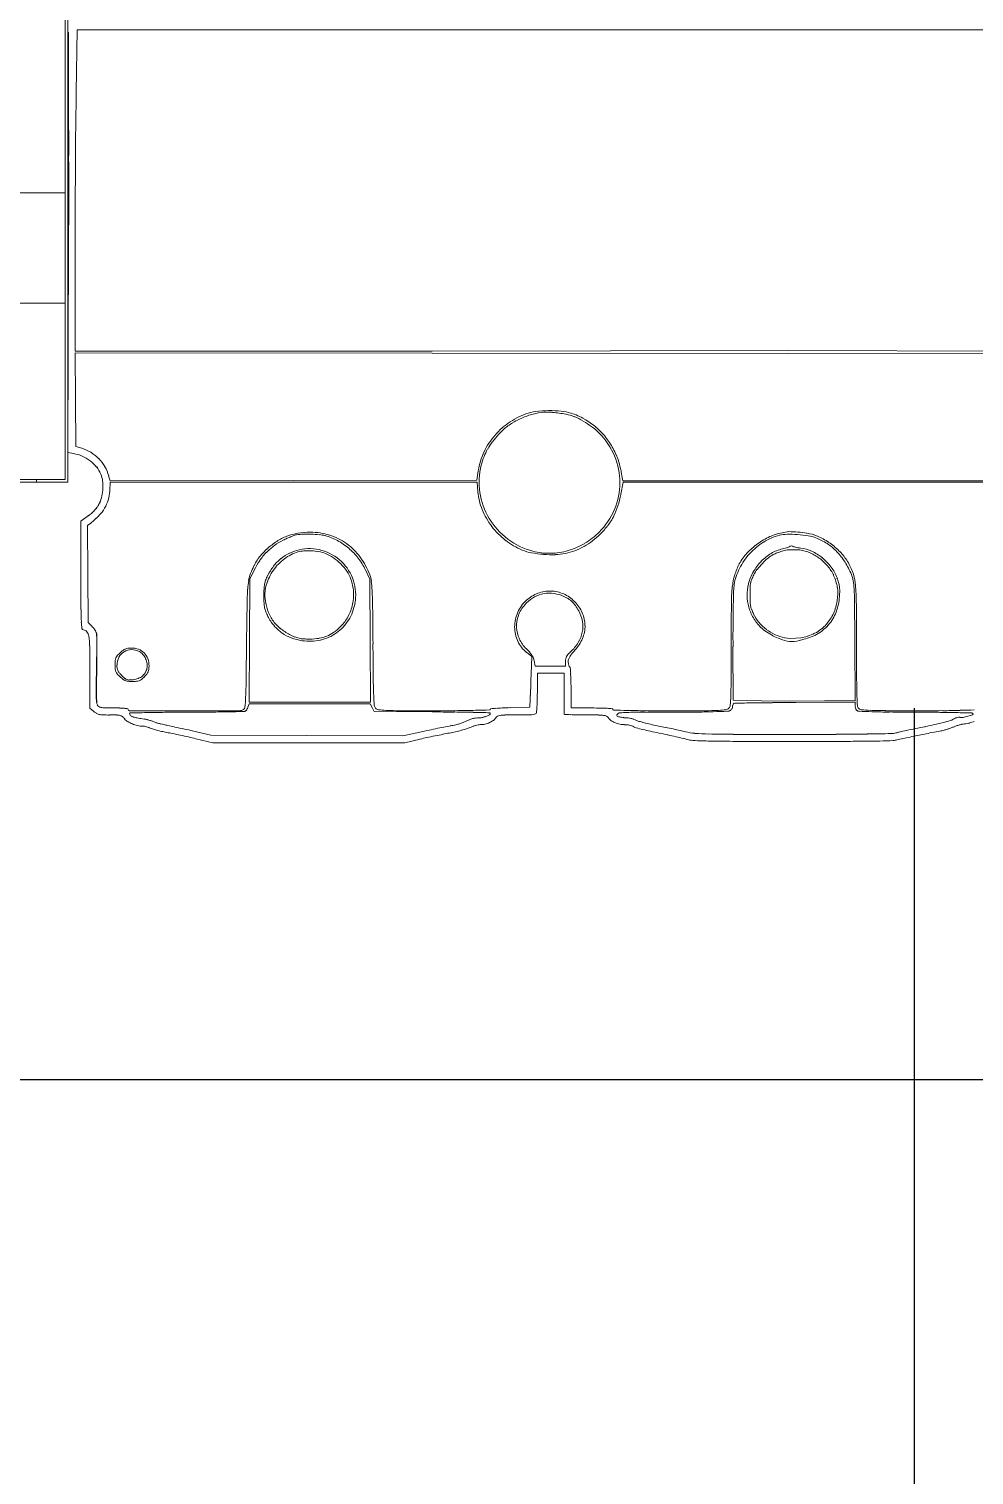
# Model space of a CAD drawing. Header units: millimetres. Extents: x 0 to 69574, y -5 to 41746.
# Drawn here: x 32677.7 to 32746.2, y 12490.7 to 12595.6 of the extents above; entities that cross this region are included whole.
import ezdxf

# ---------------------------------------------------------------- set-up
doc = ezdxf.new("R2010")
doc.units = ezdxf.units.MM
doc.set_wipeout_variables(frame=1)
doc.layers.add('! NO PLOT !', color=7, linetype='Continuous', true_color=0xff75dd, plot=False)
doc.layers.add('000-PI-Oprema', color=30, linetype='Continuous', lineweight=5)
doc.layers.add('002-PI-Kabelska kanalica', color=150, linetype='Continuous')

# ---------------------------------------------------------------- blocks, each defined once
blk = doc.blocks.new('poveznica montaznih ploca 2100mm')
at = {"layer": '! NO PLOT !'}
blk.add_line((59472.54, 55742.17), (59472.54, 53847.74), dxfattribs=at)
blk = doc.blocks.new('*U1218')
at = {"layer": '002-PI-Kabelska kanalica'}
blk.add_line((-20, -100), (-20, 1388), dxfattribs=at)
blk = doc.blocks.new('C10F3TM')
at = {"layer": '000-PI-Oprema'}
for p, q in [((44733.7, 8686.01), (44733.77, 8690.57)), ((44733.15, 8675.13), (44733.1, 8659.89)), ((44733.63, 8667.24), (44733.63, 8674.34)), ((44733.66, 8663.74), (44733.63, 8667.14)), ((44733.68, 8660.34), (44733.66, 8663.74)), ((44734.12, 8660.21), (44733.68, 8660.34)), ((44733.1, 8659.89), (44733.53, 8659.82)), ((44734.6, 8655.32), (44734.04, 8654.91)), ((44734.04, 8654.91), (44734.05, 8650.97)), ((44734.55, 8651.08), (44734.53, 8654.6)), ((44734.57, 8647.56), (44734.55, 8651.08)), ((44743.48, 8639.4), (44742.02, 8639.73)), ((44742.39, 8639.14), (44743.62, 8638.85)), ((44750.44, 8639.37), (44743.48, 8639.4)), ((44757.4, 8639.35), (44750.44, 8639.37)), ((44758.98, 8639.69), (44757.4, 8639.35)), ((44757.55, 8638.84), (44758.65, 8639.11)), ((44743.62, 8638.85), (44750.58, 8638.85)), ((44750.58, 8638.85), (44757.55, 8638.84)), ((44782, 8638.95), (44785.46, 8638.95)), ((44785.46, 8638.95), (44789.33, 8638.95))]:
    blk.add_line(p, q, dxfattribs=at)
for centre, radius, start, end in [((4788027.2, 9720), 4743294.28, 180.01197791, 180.01243627), ((44733.11, 8690.45), 0.0746, 180.0125, 270), ((44733.11, 8690.34), 0.0347, 0.1456, 89.9999), ((7713.03, 8596.25), 37020.23, 0.138744, 0.14562), ((43312.92, 8682.46), 1420.24, 359.94019, 0.13866), ((45085.49, 8680.85), 351.82, 179.159, 179.5243), ((45931.74, 8673.82), 1198.11, 179.52439, 179.67106), ((41918.08, 8683.92), 2815.09, 359.82115, 359.9401), ((46036.62, 8673.22), 1302.99, 179.67106, 179.81636), ((45687.11, 8674.34), 953.48, 179.81637, 179.99995), ((44733.13, 8657.35), 2.5, 66.1591, 80.915), ((45482.69, 8652.34), 748.65, 180.1051, 180.2928), ((44755.37, 8648.62), 21.31, 180.2928, 182.7418), ((44739.39, 8647.86), 5.32, 182.7418, 187.9143), ((44734.23, 8647.14), 0.112, 187.9142, 270), ((44734.23, 8646.71), 0.317, 37.4547, 90), ((44733.92, 8646.47), 0.711, 8.6804, 37.4546), ((44736.78, 8640.41), 0.428, 51.2588, 75.456), ((44736.3, 8639.8), 1.21, 40.0787, 51.2588), ((44737.98, 8641.22), 0.999, 220.0787, 237.8339), ((44738.55, 8642.13), 2.06, 237.8338, 248.1532), ((44738.62, 8642.31), 2.26, 248.1531, 258.0889), ((44738.31, 8641.87), 1.24, 245.5089, 258.0816), ((44738.75, 8643.97), 3.38, 258.0815, 264.0314), ((44738.04, 8637.18), 3.44, 80.1578, 84.0313), ((44737.85, 8636.07), 4.57, 77.0243, 80.1577), ((44737.94, 8636.47), 4.15, 73.8397, 77.0242), ((44738.75, 8639.28), 1.23, 65.9715, 73.8397), ((44740.01, 8642.1), 1.86, 245.9716, 251.1202), ((44741.26, 8645.76), 5.73, 251.1203, 253.3476), ((44741.4, 8646.2), 6.19, 253.3476, 255.5466), ((44740.93, 8644.4), 4.32, 255.5466, 258.4245), ((44735.35, 8617.14), 23.5, 77.7317, 78.4245), ((44760.15, 8644.4), 4.39, 284.4985, 288.0462), ((44760.1, 8644.53), 4.53, 288.0462, 291.5687), ((44760.81, 8642.74), 2.6, 291.5686, 296.9012), ((44763.03, 8638.37), 2.29, 110.6072, 116.9012), ((44763.14, 8638.07), 2.62, 104.9075, 110.6072), ((44763.09, 8638.25), 2.43, 99.0245, 104.9075), ((44762.94, 8639.19), 1.47, 90.4582, 99.0245), ((44763.02, 8639.33), 0.833, 90.0001, 100.7148), ((44762.92, 8642.35), 1.69, 270.4582, 280.4678), ((44763.02, 8641.64), 1.48, 270, 283.092), ((44762.99, 8641.99), 1.31, 280.4678, 292.5486), ((44762.92, 8642.06), 1.91, 283.0919, 293.8719), ((44763.02, 8641.83), 1.66, 293.8718, 305.2119), ((44763.67, 8640.9), 0.528, 305.2119, 331.8451), ((44764.4, 8640.52), 0.29, 118.5782, 151.845), ((44764.52, 8640.29), 0.547, 97.8704, 118.5783), ((44771.89, 8640.17), 0.67, 64.3633, 82.8596), ((44772.04, 8640.49), 0.317, 31.9852, 64.3632), ((44772.84, 8640.99), 0.628, 211.9852, 235.9339), ((44773.46, 8641.9), 1.73, 235.9339, 247.1732), ((44773.56, 8642.15), 2, 247.1731, 257.7915), ((44773.34, 8641.68), 0.984, 249.1832, 256.6888), ((44773.66, 8643.04), 2.38, 256.6888, 260.5715), ((44773.49, 8641.82), 1.66, 257.7915, 270), ((44773.68, 8643.15), 2.49, 260.5715, 264.4148), ((44773.58, 8642.17), 1.51, 264.4147, 270), ((44773.49, 8638.98), 1.17, 82.1787, 90), ((44773.58, 8639.71), 0.951, 80.358, 90), ((44773.37, 8638.12), 2.05, 77.0241, 82.1787), ((44773.27, 8637.86), 2.83, 76.078, 80.358), ((44773.21, 8637.62), 3.08, 71.8772, 76.0781), ((44773.48, 8638.45), 2.2, 66.4811, 71.8771), ((44775.17, 8642.33), 2.03, 246.481, 253.8181), ((44778.3, 8653.1), 13.24, 253.8181, 255.6542), ((44778.71, 8654.73), 14.92, 255.6543, 257.5225), ((44778.73, 8654.8), 15, 257.5225, 259.3836), ((44789.69, 8667.71), 28.25, 281.4043, 282.8247), ((44791.41, 8660.17), 20.52, 282.8248, 284.6303), ((44791.22, 8660.88), 21.26, 284.6303, 286.0865), ((44796.86, 8641.33), 0.907, 286.0866, 300.4545), ((44797.96, 8639.47), 1.25, 113.6425, 120.4546), ((44797.94, 8639.5), 1.22, 106.6901, 113.6425), ((44797.88, 8639.7), 1.01, 99.3937, 106.6901), ((44797.76, 8640.48), 0.22, 76.808, 99.3937), ((44798.9, 8636.03), 4.26, 102.8554, 106.0733), ((44797.94, 8641.26), 0.584, 256.808, 279.809), ((44798.34, 8638.51), 1.72, 96.515, 102.8553), ((44797.49, 8643.85), 3.21, 279.809, 286.3165), ((44797.75, 8643.62), 3.43, 276.5149, 282.9831), ((44798.11, 8642.09), 1.85, 282.9831, 293.227), ((44738.52, 8641.83), 1.78, 258.0889, 270), ((44738.52, 8639.31), 0.748, 80.449, 90), ((44738.37, 8638.37), 1.7, 75.2717, 80.449), ((44738.35, 8638.31), 1.76, 70.1485, 75.2717), ((44738.59, 8638.97), 1.06, 62.6556, 70.1486), ((44739.52, 8640.77), 0.965, 242.6556, 253.1229), ((44741.66, 8647.83), 8.34, 253.1228, 255.264), ((44741.91, 8648.76), 9.31, 255.264, 257.5026), ((44742.13, 8649.76), 10.33, 257.5026, 259.5729), ((44736.29, 8618.04), 21.92, 78.4215, 79.5729), ((44694.36, 8428.64), 216.41, 77.5963, 77.7317), ((44727.83, 8576.73), 64.09, 77.9043, 78.4215), ((44689.77, 8407.78), 237.76, 77.4525, 77.5962), ((44726.92, 8572.49), 68.43, 77.3923, 77.9043), ((44684.24, 8382.94), 263.22, 77.3193, 77.4524), ((44731.95, 8595), 45.36, 76.6956, 77.3923), ((44765.19, 8611.98), 27.91, 102.5146, 103.5631), ((44775.91, 8562.17), 79.35, 101.8478, 102.3199), ((44770.64, 8587.43), 53.05, 101.8662, 102.5145), ((44773.47, 8573.82), 67.45, 101.3146, 101.8479), ((44770.48, 8588.2), 52.26, 101.2159, 101.8661), ((44772.57, 8578.32), 62.86, 100.8281, 101.3147), ((44764.95, 8616.07), 23.85, 100.047, 101.2158), ((44761.78, 8634.7), 5.45, 97.9094, 100.8281), ((44759.03, 8649.48), 10.08, 280.047, 282.5411), ((44760.77, 8642), 1.92, 277.9095, 284.4985), ((44758.92, 8649.99), 10.6, 282.541, 284.9428), ((44759.24, 8648.8), 9.36, 284.9428, 287.3393), ((44761.52, 8641.48), 1.7, 287.3393, 295.8312), ((44763.14, 8638.13), 2.02, 110.0208, 115.8312), ((44763.39, 8637.44), 2.75, 105.4165, 110.0208), ((44763.33, 8637.67), 2.51, 100.7148, 105.4165), ((44773.38, 8638.17), 2, 71.8331, 77.0241), ((44773.72, 8639.18), 0.932, 62.6556, 71.8332), ((44774.59, 8640.87), 0.974, 242.6556, 254.7105), ((44780.3, 8661.76), 22.63, 254.7106, 255.9399), ((44780.1, 8660.95), 21.79, 255.9399, 257.4655), ((44781.84, 8668.79), 29.82, 257.4656, 258.6715), ((44769.36, 8604.84), 35.83, 78.5666, 79.3836), ((44763.7, 8578.26), 62.51, 78.0828, 78.6715), ((44766.35, 8589.95), 51.03, 77.9398, 78.5666), ((44765.07, 8584.73), 55.89, 77.4425, 78.0828), ((44767.15, 8593.66), 47.23, 77.3061, 77.9398), ((44766.14, 8589.51), 50.99, 76.8414, 77.4425), ((44774.27, 8625.28), 14.82, 75.8033, 77.3061), ((44776.52, 8633.93), 5.38, 73.7023, 76.8414), ((44778.92, 8643.68), 4.16, 255.8033, 265.3557), ((44780.05, 8657.52), 18.05, 265.3556, 268.5706), ((44781.53, 8716.86), 77.4, 268.5706, 269.882), ((44785.57, 10678.44), 2038.99, 269.88199, 270.0046), ((44785.67, 9402.21), 762.76, 270.00452, 270.23737), ((44787.92, 8860.57), 221.11, 270.2373, 270.8227), ((44786.23, 8977.86), 338.41, 270.8227, 271.117), ((44792.8, 8640.89), 1.38, 271.1171, 285.5199), ((44794.42, 8635.06), 4.67, 102.5059, 105.5199), ((44795.03, 8632.81), 6.49, 102.0662, 106.0052), ((44813.25, 8550.18), 91.62, 102.1603, 102.5059), ((44826.11, 8487.42), 155.16, 101.6724, 102.0662), ((44812.99, 8551.35), 90.42, 101.7437, 102.1603), ((44818.79, 8523.49), 118.87, 101.4043, 101.7437), ((44818.87, 8522.47), 119.37, 101.1597, 101.6724), ((44799.61, 8620.11), 19.85, 99.2277, 101.1597), ((44796.09, 8641.74), 2.06, 279.2277, 284.5594), ((44795.33, 8644.68), 5.1, 284.5593, 287.2675), ((44795.26, 8644.89), 5.32, 287.2674, 289.9517), ((44795.99, 8642.9), 3.2, 289.9518, 293.8807), ((44798.38, 8637.49), 2.71, 109.2599, 113.8807), ((44798.96, 8635.84), 4.46, 106.0733, 109.2599), ((44778.59, 8641.02), 2.01, 253.7024, 265.3765), ((44779.73, 8655.07), 16.1, 265.3765, 267.8962), ((44780.47, 8675.33), 36.37, 267.8962, 269.591), ((44782, 8888.43), 249.48, 269.5909, 270), ((44789.33, 8789), 150.05, 270, 270.5519), ((44790.06, 8713.6), 74.65, 270.5519, 271.4824), ((44789.35, 8740.84), 101.9, 271.4824, 272.0381), ((44792.94, 8640.12), 1.11, 272.0382, 286.0052)]:
    blk.add_arc(centre, radius, start, end, dxfattribs=at)
at = {"ltscale": 0.25}
blk.add_wipeout([(44735.2, 8798.19), (44835.97, 8798.19), (44835.97, 8641.37), (44735.2, 8641.37)], dxfattribs=at).dxf.layer = '000-PI-Oprema'
at = {"layer": '000-PI-Oprema'}
for p, q in [((44733.77, 8690.57), (44785.68, 8690.57)), ((44785.68, 8690.57), (44837.6, 8690.57)), ((44759.52, 8667.26), (44733.63, 8667.24)), ((44733.63, 8667.14), (44759.52, 8667.11)), ((44785.41, 8667.29), (44759.52, 8667.26)), ((44759.52, 8667.11), (44785.41, 8667.08)), ((44811.68, 8667.24), (44785.41, 8667.29)), ((44785.41, 8667.08), (44811.68, 8667.13)), ((44736.17, 8657.84), (44736.06, 8658.22)), ((44762.84, 8658.41), (44762.78, 8657.89)), ((44773.35, 8657.84), (44773.29, 8658.22)), ((44736.14, 8657.11), (44736.18, 8657.74)), ((44749.47, 8657.86), (44736.17, 8657.84)), ((44736.18, 8657.74), (44749.49, 8657.74)), ((44762.78, 8657.89), (44749.47, 8657.86)), ((44749.49, 8657.74), (44762.8, 8657.74)), ((44762.8, 8657.74), (44762.85, 8657.06)), ((44773.22, 8656.87), (44773.38, 8657.74)), ((44804.2, 8657.84), (44773.35, 8657.84)), ((44773.38, 8657.74), (44804.16, 8657.74)), ((44734.53, 8654.6), (44734.76, 8654.78)), ((44785.41, 8654.16), (44784.91, 8654.07)), ((44785.27, 8652.84), (44786.19, 8652.84)), ((44746.28, 8646.25), (44746.31, 8650.72)), ((44746.31, 8650.72), (44746.62, 8651.37)), ((44754.68, 8651.4), (44755, 8650.72)), ((44755, 8650.72), (44755.03, 8646.25)), ((44734.84, 8647.3), (44734.57, 8647.56)), ((44785.49, 8646.4), (44785.1, 8646.47)), ((44786.27, 8646.46), (44785.49, 8646.4)), ((44746.25, 8641.78), (44746.28, 8646.25)), ((44755.03, 8646.25), (44755.06, 8641.78)), ((44766.37, 8645.41), (44766.76, 8645.1)), ((44781.37, 8641.93), (44781.35, 8645.82)), ((44790.19, 8646.2), (44790.22, 8641.88)), ((44766.76, 8645.1), (44766.71, 8643.82)), ((44766.99, 8644.4), (44766.93, 8644.79)), ((44768.09, 8644.4), (44766.99, 8644.4)), ((44769.2, 8644.4), (44768.09, 8644.4)), ((44769.2, 8644.75), (44769.2, 8644.4)), ((44734.69, 8644.02), (44734.69, 8641.35)), ((44767.16, 8642.81), (44767.18, 8643.9)), ((44767.18, 8643.9), (44768.14, 8643.9)), ((44768.14, 8643.9), (44769.1, 8643.9)), ((44769.1, 8643.9), (44769.11, 8642.46)), ((44769.6, 8641.37), (44769.6, 8642.83)), ((44734.69, 8641.35), (44734.98, 8641.11)), ((44746.16, 8641.43), (44746.26, 8641.67)), ((44750.66, 8641.78), (44746.25, 8641.78)), ((44746.26, 8641.67), (44750.65, 8641.67)), ((44750.65, 8641.67), (44755.04, 8641.67)), ((44755.06, 8641.78), (44750.66, 8641.78)), ((44755.04, 8641.67), (44755.17, 8641.4)), ((44755.17, 8641.4), (44755.31, 8641.12)), ((44766.62, 8641.42), (44765.18, 8641.39)), ((44766.64, 8641.98), (44766.62, 8641.42)), ((44771.12, 8641.37), (44769.6, 8641.37)), ((44783.42, 8641.9), (44781.37, 8641.93)), ((44785.46, 8641.87), (44783.42, 8641.9)), ((44787.99, 8641.88), (44785.46, 8641.87)), ((44785.89, 8641.77), (44790.21, 8641.78)), ((44790.22, 8641.88), (44787.99, 8641.88)), ((44790.21, 8641.78), (44790.21, 8641.54)), ((44755.31, 8641.12), (44759.52, 8641.09))]:
    blk.add_line(p, q, dxfattribs=at)
for centre, radius, start, end in [((44768.16, 8657.67), 5.36, 109.9702, 125.595), ((44769.04, 8655.65), 7.39, 115.8282, 119.6979), ((44768.72, 8656.3), 6.66, 108.0274, 115.8283), ((44767.45, 8659.61), 3.29, 97.1898, 109.9702), ((44767.88, 8658.9), 3.92, 96.4276, 108.0274), ((44768.09, 8654.53), 8.41, 90.8449, 97.1898), ((44767.91, 8658.58), 4.25, 85.363, 96.4276), ((44768.09, 8654.55), 8.39, 84.5012, 90.845), ((44767.53, 8653.91), 8.93, 79.0143, 85.3629), ((44768.59, 8659.78), 3.14, 71.2996, 84.5013), ((44768.67, 8659.74), 2.99, 67.2823, 79.0143), ((44767.73, 8657.22), 5.85, 61.038, 71.2996), ((44767.47, 8656.89), 6.09, 60.3856, 67.2824), ((44767.28, 8656.55), 6.47, 53.642, 60.3856), ((44767.96, 8657.64), 5.36, 50.0807, 61.038), ((44769.97, 8655.98), 7.67, 136.9102, 142.2772), ((44768.22, 8657.58), 5.47, 125.5951, 140.9945), ((44769.49, 8656.43), 7.02, 132.8987, 136.9101), ((44767.15, 8658.94), 3.59, 126.2714, 132.8987), ((44767.18, 8658.9), 3.64, 119.6978, 126.2715), ((44768.36, 8658.02), 4.65, 45, 53.642), ((44768.06, 8657.76), 5.2, 38.9553, 50.0807), ((44767.99, 8657.65), 5.17, 22.7777, 45), ((44733.39, 8657.74), 2.57, 57.8367, 73.5535), ((44768.14, 8657.64), 5.37, 140.9945, 156.5447), ((44767.09, 8658.15), 4.07, 150.4818, 159.0087), ((44767.34, 8658.01), 4.35, 142.2772, 150.4817), ((44768.11, 8657.8), 5.13, 27.7195, 38.9553), ((44766.36, 8656.88), 7.11, 23.5009, 27.7195), ((44733, 8657.05), 2.83, 52.7157, 66.1591), ((44733.05, 8657.12), 2.74, 39.0513, 52.7157), ((44733.08, 8657.24), 3.16, 44.3929, 57.8367), ((44733.08, 8657.25), 3.16, 30.9309, 44.393), ((44767.77, 8657.8), 4.96, 156.5447, 173.041), ((44768.79, 8657.5), 5.89, 159.0087, 165.4727), ((44768.16, 8657.72), 4.98, 359.9337, 22.7777), ((44768.68, 8657.89), 4.59, 17.6399, 23.5009), ((44768.15, 8657.72), 5.14, 12.157, 17.6398), ((44733.51, 8657.5), 2.15, 22.6404, 39.0512), ((44733.76, 8657.6), 1.88, 7.8347, 22.6404), ((44733.61, 8657.56), 2.54, 15.0707, 30.9309), ((44767.87, 8657.74), 4.94, 165.4727, 188.6255), ((44762.38, 8656.48), 11.04, 9.06, 12.157), ((44732.46, 8657.44), 3.19, 347.4966, 357.5705), ((44732.59, 8657.44), 3.06, 357.5705, 7.8347), ((44732.98, 8657.32), 3.17, 343.9239, 356.1388), ((44767.1, 8657.37), 4.26, 184.2558, 202.1513), ((44768.1, 8657.78), 5.17, 188.6255, 210.9983), ((44768.15, 8657.72), 5, 337.1393, 359.9338), ((44733.61, 8657.04), 1.95, 319.2898, 327.7346), ((44733.26, 8657.26), 2.37, 327.7346, 335.0328), ((44733.23, 8657.27), 2.4, 335.0329, 347.4966), ((44733.61, 8657.14), 2.51, 329.3831, 343.924), ((44768.36, 8657.52), 4.87, 332.6793, 342.0804), ((44766.42, 8658.15), 6.92, 342.0804, 349.309), ((44732.19, 8658.59), 4.07, 306.4548, 311.458), ((44731.25, 8659.27), 5.7, 308.0069, 316.1024), ((44733.4, 8657.22), 2.23, 311.458, 319.2898), ((44733.24, 8657.36), 2.94, 316.1024, 329.3831), ((44768.14, 8657.79), 5.38, 202.1513, 217.1759), ((44768.16, 8657.82), 5.24, 210.9983, 233.1867), ((44767.93, 8657.82), 5.24, 315.1129, 337.1393), ((44768.52, 8657.44), 4.7, 323.0838, 332.6794), ((44750.38, 8650.21), 3.88, 111.1288, 123.32), ((44750.41, 8650.15), 3.95, 99.0532, 111.1289), ((44752.69, 8645.32), 9.13, 111.7596, 113.7253), ((44752.38, 8646.11), 8.28, 109.9122, 111.7596), ((44749.84, 8653.1), 0.846, 100.0414, 109.9121), ((44750.29, 8650.57), 3.41, 92.1587, 100.0413), ((44750.67, 8648.48), 5.64, 89.8118, 99.0532), ((44750.49, 8645.4), 8.58, 88.1998, 92.1588), ((44750.68, 8649.35), 4.77, 72.7612, 89.8119), ((44750.49, 8645.49), 8.49, 84.26, 88.1998), ((44751.07, 8651.24), 2.72, 75.0442, 84.26), ((44750.7, 8649.86), 4.15, 61.8105, 75.0441), ((44750.82, 8649.82), 4.28, 54.2891, 72.7612), ((44768.3, 8657.91), 5.58, 217.1759, 231.9252), ((44767.89, 8657.86), 5.29, 300.7475, 315.1129), ((44767.76, 8657.96), 5.61, 307.3144, 315.0409), ((44767.53, 8658.19), 5.94, 315.0409, 323.0838), ((44786.11, 8649.19), 5.06, 114.4441, 126.0174), ((44785.68, 8650.06), 3.95, 104.0933, 122.1351), ((44785.5, 8650.52), 3.6, 99.512, 114.4441), ((44785.33, 8651.46), 2.51, 91.2806, 104.0933), ((44785.46, 8645.39), 8.58, 86.1514, 91.2805), ((44785.42, 8646.46), 7.7, 80.5019, 90.0958), ((44785.46, 8645.37), 8.6, 81.0043, 86.1513), ((44786.33, 8651.23), 2.84, 66.3279, 82.6253), ((44786.38, 8651.16), 2.74, 68.9496, 81.0043), ((44785.4, 8649.1), 5.17, 55.9104, 66.3278), ((44751.87, 8648.27), 6.34, 133.0037, 138.1514), ((44750.81, 8649.47), 4.58, 126.3025, 135.8939), ((44751.15, 8649.04), 5.28, 123.32, 133.0036), ((44750.41, 8650.01), 3.91, 115.5011, 126.3025), ((44753.22, 8644.11), 10.45, 113.7252, 115.5011), ((44750.54, 8649.89), 3.03, 102.4233, 116.3832), ((44750.35, 8650.89), 1.88, 93.7215, 106.9769), ((44750.61, 8649.55), 3.38, 74.3013, 102.4233), ((44750.5, 8648.57), 4.21, 86.4568, 93.7216), ((44750.48, 8648.34), 4.44, 79.3196, 86.4568), ((44750.61, 8649.56), 3.37, 46.143, 74.3013), ((44750.43, 8649.36), 4.71, 49.7775, 61.8104), ((44750.74, 8649.7), 4.42, 36.1473, 54.2891), ((44750.38, 8649.3), 4.79, 37.8501, 49.7775), ((44767.95, 8657.47), 5.01, 231.9252, 247.905), ((44768.13, 8657.77), 5.19, 233.1867, 255.5423), ((44767.4, 8656.11), 3.55, 247.9049, 259.2812), ((44768.03, 8657.37), 4.78, 255.5423, 270.973), ((44768.03, 8657.56), 4.97, 270.9729, 285.9568), ((44768.21, 8657.18), 4.71, 282.1044, 290.8417), ((44767.99, 8657.68), 5.09, 285.9567, 300.7476), ((44768.09, 8657.48), 5.03, 290.8417, 299.1563), ((44768, 8657.64), 5.22, 299.1562, 307.3145), ((44786.16, 8649.12), 5.15, 126.0175, 137.5039), ((44786.18, 8649.27), 4.89, 122.1351, 137.5252), ((44785.56, 8650.17), 2.81, 102.8503, 120.7497), ((44786.61, 8647.1), 5.89, 106.7814, 110.5454), ((44788.19, 8641.85), 11.38, 104.8699, 106.7815), ((44784.1, 8656.54), 3.73, 282.8503, 286.0717), ((44784.57, 8654.94), 2.06, 286.0718, 291.1006), ((44784.58, 8654.89), 2.02, 291.1006, 295.1608), ((44785.59, 8652.91), 0.224, 45.093, 134.4154), ((44786.42, 8655.04), 2.08, 251.2649, 255.244), ((44786.45, 8655.15), 2.2, 255.244, 259.8754), ((44786.66, 8656.3), 3.36, 259.8755, 263.2456), ((44785.69, 8649.69), 3.19, 66.6477, 80.8131), ((44785.95, 8650.3), 2.68, 65.2362, 83.2456), ((44785.91, 8649.93), 4.05, 56.0989, 68.9497), ((44785.69, 8649.61), 4.45, 44.1061, 56.099), ((44785.24, 8648.88), 5.44, 45.72, 55.9103), ((44786.3, 8649.97), 3.92, 32.6882, 45.72), ((44749.89, 8650.09), 3.65, 146.3099, 154.1701), ((44750.99, 8649.3), 4.83, 145.2781, 154.6007), ((44749.7, 8650.21), 3.43, 138.1514, 146.3099), ((44750.95, 8649.33), 4.79, 135.8939, 145.2781), ((44751.08, 8649.18), 3.77, 127.1141, 144.8146), ((44750.78, 8649.49), 3.51, 129.4417, 142.1152), ((44750.66, 8649.64), 3.31, 116.3831, 129.4418), ((44750.72, 8649.66), 3.17, 106.9769, 127.1141), ((44750.77, 8649.86), 2.9, 69.4868, 79.3195), ((44750.83, 8650.01), 2.73, 55.9142, 69.4868), ((44750.36, 8649.31), 3.57, 44.8219, 55.9142), ((44750.33, 8649.29), 3.61, 33.7807, 44.822), ((44750.62, 8649.57), 3.36, 17.9286, 46.143), ((44750.61, 8649.48), 4.5, 25.3448, 37.8501), ((44749.97, 8649.14), 5.37, 20.4657, 36.1473), ((44768.24, 8660.58), 8.09, 259.2811, 265.4213), ((44768.25, 8660.66), 8.18, 265.4213, 271.5494), ((44768.36, 8656.44), 3.95, 271.5493, 282.1044), ((44785.66, 8649.73), 4.38, 151.5759, 162.8353), ((44785.26, 8649.95), 3.93, 137.5039, 151.5759), ((44786.19, 8649.26), 4.91, 137.5251, 152.8858), ((44786.06, 8649.41), 3.72, 135.7947, 150.4548), ((44787.55, 8647.95), 5.64, 136.1797, 142.0189), ((44785.93, 8649.54), 3.54, 120.7497, 135.7948), ((44787.47, 8648.03), 5.53, 130.331, 136.1797), ((44785.25, 8650.65), 2.09, 118.2591, 130.3309), ((44785.33, 8650.51), 2.25, 110.5454, 118.2591), ((44785.61, 8649.51), 3.38, 53.0884, 66.6477), ((44785.56, 8649.47), 3.6, 50.8042, 65.2362), ((44785.59, 8649.48), 3.42, 39.6087, 53.0884), ((44785.47, 8649.36), 3.73, 36.6356, 50.8042), ((44785.45, 8649.38), 4.78, 32.5568, 44.1061), ((44784.78, 8648.95), 5.57, 22.263, 32.5567), ((44785.86, 8649.68), 4.45, 20.9579, 32.6883), ((44748.8, 8650.16), 2.63, 158.5418, 169.9825), ((44753.8, 8648.2), 8, 154.1702, 158.5417), ((44751.1, 8649.25), 3.91, 153.8431, 159.2176), ((44750.95, 8649.28), 3.6, 144.8146, 162.9368), ((44751.09, 8649.26), 3.89, 142.1151, 153.8432), ((44750.95, 8649.7), 2.87, 20.6741, 33.7807), ((44750.71, 8649.61), 3.12, 3.7973, 20.674), ((44753.21, 8650.35), 1.92, 6.7319, 20.4657), ((44785.5, 8649.78), 4.21, 162.8354, 174.4256), ((44785.4, 8649.66), 4.02, 152.8857, 170.7163), ((44785.88, 8649.52), 3.51, 150.4548, 165.7636), ((44784.06, 8650.18), 1.45, 158.2949, 169.3483), ((44785.73, 8649.51), 3.25, 152.254, 158.2948), ((44785.21, 8649.79), 2.66, 142.0189, 152.254), ((44785.64, 8649.53), 3.35, 25.9259, 39.6088), ((44785.92, 8649.69), 3.18, 20.6682, 36.6356), ((44786.02, 8649.71), 2.92, 7.7824, 25.9259), ((44784.82, 8649.28), 4.35, 15.9401, 20.6682), ((44787.93, 8650.24), 2.17, 9.5545, 22.263), ((44786.85, 8650.06), 3.39, 6.5511, 20.958), ((44772.19, 8648.52), 26.09, 176.7567, 179.133), ((44751.43, 8649.7), 5.29, 169.9824, 176.7567), ((44759.75, 8649.5), 12.43, 177.623, 180), ((44749.67, 8649.92), 2.34, 169.4234, 177.623), ((44749, 8650.05), 1.66, 159.2176, 169.4235), ((44750.02, 8649.57), 2.63, 162.9368, 185.8926), ((44750.52, 8649.6), 3.31, 347.6427, 3.7972), ((44750.63, 8649.57), 3.35, 349.6269, 17.9286), ((44745.55, 8649.45), 9.63, 2.5805, 6.7319), ((44719.09, 8648.25), 36.12, 0.6893, 2.5805), ((44768.14, 8647.22), 2.64, 110.7705, 131.9582), ((44768.01, 8647.45), 2.24, 104.0532, 122.6077), ((44768.08, 8647.38), 2.47, 88.492, 110.7705), ((44768.02, 8647.41), 2.29, 85.7194, 104.0532), ((44768.08, 8647.41), 2.44, 66.0447, 88.492), ((44767.99, 8646.94), 2.76, 69.791, 85.7194), ((44768.04, 8647.33), 2.53, 44.1833, 66.0447), ((44796.05, 8648.75), 14.82, 174.4257, 179.4717), ((44911.71, 8646.41), 130.36, 178.4625, 178.9745), ((44784.39, 8649.83), 2.99, 170.7163, 178.4624), ((44785.78, 8649.54), 3.4, 165.7636, 180.3187), ((44795.74, 8649.62), 13.15, 177.8141, 180.0678), ((44794.55, 8649.62), 11.96, 180.0678, 182.434), ((44784.79, 8650.04), 2.2, 169.3484, 177.814), ((44785.61, 8649.66), 3.34, 351.3707, 7.7824), ((44787.03, 8649.91), 2.06, 7.6655, 15.9402), ((44786.73, 8649.87), 2.36, 0.0527, 7.6655), ((44782.03, 8649.86), 7.06, 356.6872, 0.0527), ((44784.89, 8649.73), 5.25, 2.9888, 9.5545), ((44765.18, 8648.7), 24.99, 0.593, 2.9888), ((44777.94, 8649.04), 12.35, 0.5434, 6.5512), ((45727.26, 8634.07), 981.27, 179.13307, 179.30679), ((44760.21, 8649.5), 12.89, 180, 182.3463), ((44749.46, 8649.06), 2.13, 182.3464, 191.2399), ((44748.91, 8648.95), 1.57, 191.24, 202.0887), ((44750.89, 8649.66), 3.5, 185.8926, 199.6262), ((44750.5, 8649.6), 3.33, 331.5467, 347.6428), ((44750.43, 8649.61), 3.56, 328.3906, 349.6269), ((44059.59, 8640.32), 695.67, 0.46951, 0.68929), ((44768.1, 8647.26), 2.59, 131.9582, 156.065), ((44768.21, 8647.17), 2.59, 139.4377, 159.5378), ((44768.18, 8647.19), 2.55, 122.6077, 139.4377), ((44768.22, 8647.55), 2.1, 58.7625, 69.791), ((44768.22, 8647.57), 2.09, 47.6828, 58.7625), ((44768.1, 8647.43), 2.28, 37.0999, 47.6827), ((44767.81, 8647.11), 2.85, 24.0378, 44.1832), ((44767.5, 8646.97), 3.03, 28.5581, 37.0999), ((45112.8, 8645.83), 331.58, 179.4717, 180), ((44889.11, 8646.81), 107.76, 178.9745, 179.7137), ((44785.5, 8649.54), 3.12, 180.3187, 195.8457), ((44785.55, 8649.56), 3.18, 195.8457, 211.2093), ((44785.24, 8649.22), 2.65, 182.434, 189.6852), ((44784.31, 8649.07), 1.71, 189.6851, 199.1764), ((44785.5, 8649.67), 3.45, 335.2361, 351.3707), ((44785.4, 8649.67), 3.68, 338.8541, 356.6872), ((43963.45, 8640.4), 826.76, 0.40167, 0.59304), ((44449.01, 8645.92), 341.3, 0, 0.5434), ((44751.81, 8650.13), 4.7, 202.0886, 206.871), ((44750.57, 8649.54), 3.17, 199.6262, 214.423), ((44750.81, 8649.63), 3.58, 206.871, 219.7442), ((44750.53, 8649.51), 3.12, 214.423, 229.3587), ((44750.72, 8649.43), 3.21, 305.4506, 328.3906), ((44750.61, 8649.55), 3.21, 314.9999, 331.5468), ((44768.12, 8647.25), 2.61, 156.065, 180.0069), ((44767.85, 8647.3), 2.21, 159.5378, 182.1682), ((44767.97, 8647.23), 2.49, 9.682, 28.5581), ((44768.3, 8647.33), 2.31, 0.4779, 24.0378), ((44768.3, 8647.29), 2.16, 348.671, 9.6821), ((44785.1, 8649.34), 2.53, 199.1763, 206.232), ((44785.77, 8649.67), 3.29, 206.232, 219.3186), ((44785.98, 8649.81), 3.68, 211.2093, 225), ((44785.77, 8649.67), 3.28, 219.3186, 232.4219), ((44785.6, 8649.63), 3.34, 318.7165, 335.236), ((44785.84, 8649.49), 3.21, 319.0651, 338.8541), ((44729.6, 8645.81), 5.08, 0.6652, 8.6804), ((44734.06, 8646.47), 1.14, 38.4287, 46.6549), ((44733.75, 8646.22), 1.54, 31.862, 38.4286), ((44733.87, 8646.3), 1.4, 25.107, 31.8621), ((44734.67, 8646.67), 0.513, 10.8222, 25.107), ((44734.15, 8646.57), 1.04, 0.3762, 10.8222), ((44641.75, 8645.97), 93.45, 359.9542, 0.3761), ((44750.32, 8649.22), 2.94, 219.7442, 234.6729), ((44750.63, 8649.63), 3.26, 229.3586, 243.7891), ((44750.37, 8649.28), 3.02, 234.6729, 249.375), ((44752.03, 8652.48), 6.45, 243.7891, 247.609), ((44750.71, 8650.18), 3.98, 249.3751, 261.3219), ((44750.25, 8648.16), 1.77, 247.6089, 257.5927), ((44750.99, 8648.77), 2.37, 278.2618, 292.0642), ((44750.72, 8649.43), 3.21, 282.5207, 305.4506), ((44751.02, 8648.7), 2.3, 292.0642, 306.1414), ((44749.86, 8650.29), 4.27, 306.1415, 315), ((44767.99, 8647.25), 2.48, 180.0069, 204.6522), ((44767.82, 8647.3), 2.17, 182.1682, 205.0088), ((44768.16, 8647.32), 2.3, 328.4217, 348.671), ((44768.27, 8647.33), 2.35, 337.1063, 0.4779), ((44941.08, 8646.55), 159.73, 179.7137, 180.264), ((44785.29, 8649.13), 2.71, 225, 235.8737), ((44785.73, 8649.62), 3.22, 232.4218, 245.6598), ((44786.19, 8650.45), 4.3, 235.8738, 243.5588), ((44786.04, 8650.16), 3.99, 243.5588, 251.365), ((44785.64, 8649.43), 3.01, 245.6598, 259.5628), ((44786, 8648.73), 2.29, 276.7543, 289.1516), ((44785.7, 8649.78), 3.52, 280.7175, 299.133), ((44785.54, 8650.08), 3.71, 289.1515, 297.792), ((44785.54, 8650.08), 3.72, 297.792, 306.4258), ((44785.87, 8649.47), 3.17, 299.133, 319.065), ((44786.37, 8648.96), 2.32, 306.4258, 318.7165), ((44575.65, 8644.02), 159.05, 360, 0.6653), ((44671.75, 8645.94), 63.45, 359.2173, 359.9541), ((44737.72, 8644.56), 1.04, 120.9412, 152.1208), ((44738.71, 8643.4), 2.68, 126.7773, 132.5032), ((44737.62, 8644.85), 0.869, 113.5248, 126.7774), ((44737.72, 8644.55), 1.05, 89.9813, 120.9412), ((44737.57, 8644.98), 0.728, 98.7483, 113.5248), ((44737.68, 8644.25), 1.47, 90, 98.7483), ((44737.68, 8644.02), 1.7, 71.2389, 90), ((44737.72, 8644.36), 1.24, 62.6556, 89.9813), ((44737.88, 8644.61), 1.07, 44.8121, 71.2388), ((44737.91, 8644.72), 0.828, 40.214, 62.6556), ((44084.75, 8653.94), 661.36, 359.08564, 359.3068), ((44750.29, 8648.32), 1.94, 257.5927, 267.0116), ((44750.64, 8649.78), 3.57, 261.3219, 282.5207), ((44750.64, 8655.06), 8.69, 267.0116, 270.1068), ((44750.65, 8651.17), 4.8, 270.1068, 278.2619), ((45427.38, 8651.53), 672.17, 180.46952, 180.68816), ((44767.74, 8647.13), 2.2, 204.6523, 231.6202), ((44768.07, 8647.42), 2.45, 205.0088, 225.8702), ((44763.05, 8642.25), 4.76, 41.7156, 45.8702), ((44765.3, 8644.25), 1.74, 32.9062, 41.7155), ((44771.31, 8643.51), 2.6, 132.2711, 137.9277), ((44767.47, 8647.74), 3.11, 312.271, 328.4218), ((44774.14, 8641.67), 5.77, 137.5744, 141.0928), ((44767.68, 8647.57), 2.98, 317.5744, 337.1063), ((44106.75, 8645.83), 674.47, 359.78621, 0.00004), ((44785.6, 8648.06), 1.87, 243.5516, 286.9814), ((44787, 8642.9), 3.48, 100.7175, 104.2542), ((45463.05, 8645.92), 672.74, 180.00002, 180.21636), ((44634.23, 8646.45), 100.97, 358.6969, 359.2172), ((44740.37, 8644.5), 3.84, 175.317, 180), ((44740.37, 8644.5), 3.84, 180, 184.683), ((44737.14, 8644.77), 0.603, 156.9183, 175.317), ((44737.11, 8644.78), 0.57, 137.8017, 156.9183), ((44737.87, 8644.48), 1.2, 152.1207, 180), ((44738.07, 8644.48), 1.41, 180, 188.9796), ((44739.08, 8643), 3.23, 132.5031, 137.8016), ((44737.53, 8644.4), 1.33, 24.492, 40.214), ((44737.87, 8644.6), 1.08, 18.4958, 44.8121), ((44737.48, 8644.37), 1.38, 9.0638, 24.492), ((44737.86, 8644.43), 0.999, 349.3747, 9.0638), ((44737.26, 8644.4), 1.73, 360, 18.4958), ((44737.34, 8644.4), 1.65, 351.9581, 0.0001), ((44765.78, 8644.56), 1.17, 21.8946, 32.9061), ((44765.93, 8644.62), 1.01, 9.5895, 21.8946), ((44770.16, 8644.75), 0.964, 168.6462, 180), ((44769.78, 8644.83), 0.574, 151.9142, 168.6462), ((44769.95, 8644.74), 0.77, 137.9278, 151.9141), ((44769.97, 8644.72), 0.573, 162.2453, 180), ((44770.41, 8644.72), 1.01, 180.0001, 186.9401), ((44770.2, 8644.7), 0.798, 186.9401, 195.2467), ((44770.32, 8644.61), 0.937, 149.966, 162.2453), ((44770.02, 8644.65), 0.611, 195.2466, 204.2374), ((44769.55, 8644.44), 0.101, 204.2374, 238.2825), ((44769.45, 8644.27), 0.0916, 5.1653, 58.2826), ((44770.95, 8644.25), 1.66, 141.0928, 149.966), ((44834.23, 8641.9), 99.08, 178.6969, 179.3439), ((44737.14, 8644.24), 0.603, 184.683, 203.0817), ((44737.11, 8644.23), 0.57, 203.0817, 222.1983), ((44737.31, 8644.36), 0.638, 188.9795, 205.2092), ((44739.08, 8646.01), 3.23, 222.1984, 227.4969), ((44737.44, 8644.42), 0.786, 205.2092, 219.4671), ((44739, 8645.7), 2.8, 219.467, 225), ((44738.85, 8645.76), 2.89, 227.4969, 233.1879), ((44739.69, 8646.39), 3.78, 225, 229.5489), ((44737.55, 8644.03), 0.73, 233.188, 249.027), ((44737.57, 8643.91), 0.509, 229.5489, 249.4909), ((44737.56, 8644.05), 0.748, 249.0271, 264.6154), ((44737.55, 8643.86), 0.461, 249.4909, 270.8151), ((44737.78, 8646.42), 3.13, 264.6154, 270), ((44737.52, 8646.2), 2.8, 270.815, 276.431), ((44737.78, 8646.61), 3.32, 270.0001, 275.1212), ((44737.66, 8644.94), 1.53, 276.431, 290.8409), ((44738.02, 8643.98), 0.677, 275.1213, 291.7673), ((44737.82, 8644.52), 1.08, 290.8409, 309.5588), ((44738.04, 8643.94), 0.636, 291.7673, 309.1142), ((44736.72, 8645.56), 2.73, 309.1141, 315), ((44737.9, 8644.42), 0.951, 309.5587, 329.6527), ((44736.83, 8645.45), 2.57, 315, 320.8773), ((44737.88, 8644.43), 0.975, 329.6527, 349.3748), ((44738.25, 8644.3), 0.738, 320.8773, 335.7555), ((44738.33, 8644.26), 0.644, 335.7556, 351.9581), ((44702.89, 8644.08), 43.15, 357.4638, 359.0857), ((44794.6, 8643.93), 39.35, 180.6882, 182.4181), ((45121.21, 8628.84), 354.82, 177.5811, 177.6671), ((44753.58, 8642.84), 16.03, 3.7992, 5.1653), ((44758.59, 8643.17), 11, 1.3108, 3.7992), ((44743.66, 8642.83), 25.94, 360, 1.3109), ((44748.43, 8643.43), 32.78, 357.86, 359.7863), ((44828, 8643.52), 37.68, 180.2163, 181.9819), ((44755.07, 8642.81), 19.91, 179.3438, 181.4695), ((44747.97, 8642.63), 12.82, 181.4694, 183.7491), ((44771.98, 8642.97), 16.71, 182.4182, 184.8316), ((44821.65, 8640.19), 55.04, 177.8328, 178.1417), ((45095.75, 8629.82), 329.34, 177.7505, 177.8328), ((45135.66, 8628.25), 369.27, 177.6671, 177.7505), ((44660.51, 8644.05), 106.66, 358.9821, 359.3346), ((44598.58, 8641.04), 170.53, 0.2889, 0.4761), ((44735.67, 8641.82), 0.486, 183.7491, 208.1549), ((44735.56, 8641.77), 0.365, 208.155, 234.1026), ((44735.57, 8641.78), 0.38, 234.1026, 259.2917), ((44735.8, 8642.99), 1.61, 259.2918, 269.0031), ((44736.41, 8678.45), 37.08, 269.0031, 270), ((44736.41, 8627.17), 14.21, 88.2527, 90), ((44736.69, 8636.19), 5.18, 84.5415, 88.2528), ((44736.66, 8635.92), 5.45, 81.8744, 84.5416), ((44737.43, 8641.27), 0.0438, 360, 81.8745), ((44737.57, 8641.27), 0.0977, 180, 269.9169), ((44745.53, 8641.79), 0.619, 270.1101, 302.2648), ((44745.75, 8641.43), 0.195, 302.2646, 355.8003), ((44720.23, 8643.31), 25.79, 355.8003, 357.4637), ((44745.31, 8641.72), 0.898, 322.4432, 328.1983), ((44745.16, 8641.81), 1.07, 328.1983, 333.8104), ((44745.11, 8641.83), 1.13, 333.8103, 339.1832), ((44755.7, 8641.6), 0.371, 184.8316, 222.1447), ((44755.67, 8641.57), 0.329, 222.1447, 263.3843), ((44756.51, 8648.8), 7.61, 263.3843, 267.6031), ((44757.29, 8667.53), 26.36, 267.6031, 269.7925), ((44756.04, 8916.25), 275.13, 271.3809, 271.5952), ((44763.69, 8641.27), 0.0457, 271.5952, 360), ((44763.78, 8641.27), 0.0428, 96.2916, 180), ((44765.58, 8625), 16.41, 95.0132, 96.2915), ((44765.03, 8631.22), 10.16, 92.4233, 95.0132), ((44765.67, 8616.03), 25.37, 91.1154, 92.4233), ((44752.99, 8642.42), 14.17, 354.4158, 355.8775), ((44756.56, 8642.16), 10.59, 355.8774, 357.6962), ((44748.61, 8642.48), 18.55, 357.6962, 358.9821), ((44673.6, 8641.42), 95.51, 360, 0.289), ((44496.84, 8641.42), 272.27, 359.9119, 359.9999), ((44771.12, 8609.54), 31.83, 88.8555, 90), ((44771.55, 8631.15), 10.22, 86.1859, 88.8555), ((44771.3, 8627.51), 13.87, 84.6809, 86.1859), ((44772.59, 8641.27), 0.0453, 0, 84.6808), ((44772.68, 8641.27), 0.0483, 180.0001, 268.3497), ((44779.41, 8874.8), 233.68, 268.3498, 268.5975), ((44779.22, 8666.3), 25.13, 270.195, 272.4638), ((44780.02, 8647.65), 6.46, 272.4638, 277.2865), ((44780.8, 8641.59), 0.346, 277.2865, 317.8553), ((44780.76, 8641.61), 0.388, 317.8553, 354.6549), ((44780.96, 8641.47), 0.342, 298.155, 313.6726), ((44769.88, 8642.63), 11.32, 354.6549, 357.8601), ((44780.89, 8641.55), 0.443, 313.6726, 326.4487), ((44780.92, 8641.53), 0.412, 326.4487, 339.6531), ((44781.09, 8641.47), 0.231, 339.6531, 360), ((44781.63, 8641.47), 0.314, 165.9294, 180), ((44781.64, 8641.47), 0.32, 152.0757, 165.9292), ((44781.59, 8641.49), 0.268, 136.9792, 152.0758), ((44781.49, 8641.59), 0.129, 110.8848, 136.9792), ((44781.55, 8641.42), 0.302, 90.8437, 110.8847), ((44796.41, 7633.01), 1008.82, 90.77247, 90.84375), ((44785.7, 8426.72), 215.04, 90.3934, 90.7725), ((44786.99, 8240.02), 401.75, 90.1559, 90.3934), ((44790.73, 8641.54), 0.515, 180, 191.2612), ((44790.85, 8641.56), 0.64, 191.2612, 200.8309), ((44790.78, 8641.54), 0.569, 200.8309, 210.8455), ((44790.49, 8641.36), 0.234, 210.8455, 230.3098), ((44806.36, 8642.77), 16.03, 181.9819, 184.4306), ((44790.7, 8641.56), 0.322, 184.4306, 225), ((44790.7, 8641.55), 0.32, 225, 265.1742), ((44791.81, 8654.76), 13.57, 265.1742, 267.8825), ((44792.54, 8674.32), 33.14, 267.8825, 269.7652), ((44792.1, 8876.16), 235.03, 271.3996, 271.6464), ((44735.72, 8641.97), 1.13, 229.2596, 240.9518), ((44735.5, 8641.58), 0.688, 240.9517, 257.9429), ((44735.67, 8642.39), 1.52, 257.9429, 268.1231), ((44736.12, 8656.02), 15.16, 268.1231, 270), ((44736.12, 8620.96), 19.91, 88.4631, 89.9999), ((44736.63, 8639.8), 1.06, 75.456, 88.4631), ((44742.51, 12044.71), 3403.54, 269.91691, 269.98452), ((44737.61, 8640.98), 0.0346, 91.3428, 180.0001), ((44737.75, 8640.98), 0.173, 180, 226.981), ((44754.74, 7910.25), 730.96, 91.2497, 91.34275), ((44738.04, 8641.29), 0.606, 226.9809, 245.5089), ((44741.1, 8535.47), 105.59, 90.5218, 91.2496), ((44742.04, 8431.97), 209.1, 90.0852, 90.5218), ((44742.07, 10439.86), 1798.69, 269.98454, 270.11013), ((44741.27, 8946.14), 305.07, 270.0852, 270.3857), ((44742.24, 8802.29), 161.22, 270.3857, 270.87), ((44731.35, 9519.92), 878.93, 270.86997, 270.94858), ((44745.89, 8641.27), 0.16, 270.9485, 301.7174), ((44745.89, 8641.27), 0.159, 301.7175, 322.4431), ((44759.66, 9322.21), 681.05, 269.79255, 269.99996), ((44757.73, 8354.8), 286.29, 89.3182, 89.6418), ((44759.66, 8888.09), 246.92, 270, 270.4013), ((44759.42, 8496.51), 144.58, 88.7787, 89.3182), ((44760.87, 8715.69), 74.51, 270.4013, 271.3808), ((44733.51, 7281.13), 1360.23, 88.72758, 88.77869), ((44763.15, 8641.58), 0.874, 292.5486, 306.9849), ((44763.59, 8641), 0.15, 306.985, 0), ((44763.71, 8641), 0.0262, 360, 88.7276), ((44764.83, 8638.08), 2.78, 90.6602, 97.8704), ((44765.66, 8565.33), 75.54, 90, 90.6602), ((44765.66, 8712.02), 71.15, 270, 270.669), ((44766.46, 8644.05), 3.18, 270.669, 277.0572), ((44766.78, 8641.46), 0.57, 277.0572, 295.6129), ((44766.97, 8641.05), 0.12, 295.6129, 354.4159), ((44768.73, 8641), 0.377, 351.0274, 359.9118), ((44769.13, 8640.94), 0.0266, 171.0274, 266.6052), ((44771.68, 8683.92), 43.09, 266.6052, 267.1642), ((44770.34, 8656.82), 15.95, 267.1642, 268.9438), ((44770.64, 8672.9), 32.03, 268.9439, 269.9999), ((44770.64, 8549.93), 90.94, 89.4002, 90), ((44771.55, 8637.5), 3.36, 82.8596, 89.4003), ((44773.02, 8640.85), 0.0924, 144.2598, 249.1832), ((44773.17, 8640.75), 0.27, 94.551, 144.2598), ((44774.29, 8626.63), 14.43, 90.3759, 94.5509), ((44775.44, 8712.93), 71.76, 268.5975, 269.6178), ((44776.83, 8239.64), 401.43, 90, 90.3759), ((44776.76, 8909.93), 268.76, 269.6179, 270), ((44776.76, 9388.67), 747.51, 269.99995, 270.19498), ((44776.83, 8887.56), 246.49, 270, 270.4118), ((44778.05, 8717.7), 76.63, 270.4118, 271.3952), ((44776.77, 8770.32), 129.26, 271.3954, 271.8505), ((44780.93, 8641.54), 0.411, 271.8506, 298.1549), ((44790.5, 8641.37), 0.241, 230.3098, 267.8782), ((44794.27, 8743.27), 102.21, 267.8782, 268.4097), ((44793.22, 8705.46), 64.39, 268.4097, 269.5414), ((44794.76, 9218.6), 577.43, 269.76529, 269.99998), ((44795.04, 8932.03), 290.96, 269.5413, 269.9108), ((44794.26, 8433.81), 207.26, 89.4619, 89.9108), ((44794.76, 8910.97), 269.8, 270, 270.3813), ((44795.33, 8547.85), 93.21, 88.6459, 89.4618), ((44796.08, 8713.22), 72.05, 270.3813, 271.3996), ((44786.94, 8192.92), 448.24, 88.4997, 88.6459), ((44797.37, 8644.27), 3.65, 286.3165, 291.7208), ((44798.68, 8640.92), 0.0825, 31.7175, 88.4996), ((44798.7, 8640.94), 0.0606, 291.7208, 31.7175)]:
    blk.add_arc(centre, radius, start, end, dxfattribs=at)
blk = doc.blocks.new('GV2P04')
at = {"ltscale": 0.25}
blk.add_wipeout([(44692.17, 32178.55), (44736.17, 32178.55), (44736.17, 32090.05), (44692.17, 32090.05)], dxfattribs=at).dxf.layer = '000-PI-Oprema'
at = {"layer": '000-PI-Oprema'}
for p, q in [((44692.17, 32090.05), (44692.17, 32178.55)), ((44692.17, 32178.55), (44736.17, 32178.55)), ((44694.5, 32178.55), (44694.5, 32178.35)), ((44707.26, 32178.35), (44707.26, 32178.55)), ((44708.08, 32178.55), (44708.08, 32178.35)), ((44720.09, 32178.55), (44720.09, 32178.35)), ((44721.12, 32178.55), (44721.12, 32178.35)), ((44733.89, 32178.55), (44733.89, 32178.35)), ((44736.17, 32178.55), (44736.17, 32090.05)), ((44692.37, 32178.35), (44692.37, 32090.25)), ((44692.37, 32178.35), (44735.97, 32178.35)), ((44735.97, 32178.35), (44735.97, 32090.25)), ((44700.58, 32171.52), (44700.58, 32170.02)), ((44701.58, 32171.52), (44700.58, 32171.52)), ((44701.58, 32170.02), (44701.58, 32171.52)), ((44713.59, 32171.63), (44713.59, 32170.13)), ((44714.59, 32171.63), (44713.59, 32171.63)), ((44714.59, 32170.13), (44714.59, 32171.63)), ((44726.64, 32171.71), (44726.64, 32170.21)), ((44727.64, 32171.71), (44726.64, 32171.71)), ((44727.64, 32170.21), (44727.64, 32171.71)), ((44712.09, 32170.13), (44712.09, 32169.13)), ((44713.59, 32170.13), (44712.09, 32170.13)), ((44716.09, 32170.13), (44714.59, 32170.13)), ((44716.09, 32169.13), (44716.09, 32170.13)), ((44725.14, 32170.21), (44725.14, 32169.21)), ((44726.64, 32170.21), (44725.14, 32170.21)), ((44729.14, 32170.21), (44727.64, 32170.21)), ((44729.14, 32169.21), (44729.14, 32170.21)), ((44699.08, 32170.02), (44699.08, 32169.02)), ((44700.58, 32170.02), (44699.08, 32170.02)), ((44699.08, 32169.02), (44700.58, 32169.02)), ((44700.58, 32169.02), (44700.58, 32167.6)), ((44703.08, 32170.02), (44701.58, 32170.02)), ((44701.58, 32167.6), (44701.58, 32169.02)), ((44701.58, 32169.02), (44703.08, 32169.02)), ((44703.08, 32169.02), (44703.08, 32170.02)), ((44712.09, 32169.13), (44713.59, 32169.13)), ((44713.59, 32169.13), (44713.59, 32167.63)), ((44714.59, 32167.63), (44714.59, 32169.13)), ((44714.59, 32169.13), (44716.09, 32169.13)), ((44725.14, 32169.21), (44726.64, 32169.21)), ((44726.64, 32169.21), (44726.64, 32167.71)), ((44727.64, 32167.71), (44727.64, 32169.21)), ((44727.64, 32169.21), (44729.14, 32169.21)), ((44735.97, 32167.6), (44692.37, 32167.6)), ((44713.59, 32167.63), (44714.59, 32167.63)), ((44726.64, 32167.71), (44727.64, 32167.71)), ((44702.97, 32159.61), (44702.97, 32158.61)), ((44704.47, 32158.61), (44704.47, 32159.61)), ((44724.12, 32159.61), (44724.12, 32158.61)), ((44725.62, 32158.61), (44725.62, 32159.61)), ((44702.97, 32158.61), (44704.47, 32158.61)), ((44724.12, 32158.61), (44725.62, 32158.61)), ((44717.57, 32158.05), (44692.37, 32158.05)), ((44692.44, 32158), (44692.44, 32128.05)), ((44692.44, 32158), (44704.62, 32158)), ((44704.62, 32128.05), (44704.62, 32158)), ((44717.57, 32158.05), (44719.1, 32151.82)), ((44721.29, 32151.81), (44722.76, 32158.05)), ((44735.97, 32158.05), (44722.76, 32158.05)), ((44718.17, 32155.4), (44719.02, 32151.77)), ((44721.33, 32151.77), (44722.17, 32155.4)), ((44719.02, 32151.77), (44721.33, 32151.77)), ((44719.1, 32151.82), (44721.29, 32151.81)), ((44710.17, 32145.15), (44710.17, 32145.25)), ((44730.17, 32145.15), (44710.17, 32145.15)), ((44710.17, 32138.95), (44710.17, 32138.85)), ((44710.17, 32138.95), (44730.17, 32138.95)), ((44697.17, 32135.05), (44697.17, 32131.05)), ((44697.17, 32135.05), (44698.17, 32135.05)), ((44698.17, 32131.05), (44698.17, 32135.05)), ((44698.17, 32131.05), (44697.17, 32131.05)), ((44692.44, 32128.05), (44704.62, 32128.05)), ((44702.77, 32122.52), (44702.77, 32119.62)), ((44710.6, 32122.52), (44702.77, 32122.52)), ((44710.6, 32119.62), (44710.6, 32122.52)), ((44702.77, 32119.62), (44710.6, 32119.62)), ((44735.97, 32111.05), (44692.37, 32111.05)), ((44702.67, 32111.05), (44702.67, 32103.05)), ((44703.67, 32111.05), (44703.67, 32103.05)), ((44724.67, 32111.05), (44724.67, 32103.05)), ((44725.67, 32111.05), (44725.67, 32103.05)), ((44692.37, 32103.05), (44735.97, 32103.05)), ((44701.69, 32101), (44700.69, 32101)), ((44700.69, 32101), (44700.69, 32099.5)), ((44701.69, 32099.5), (44701.69, 32101)), ((44714.63, 32101.02), (44713.63, 32101.02)), ((44713.63, 32101.02), (44713.63, 32099.52)), ((44714.63, 32099.52), (44714.63, 32101.02)), ((44727.63, 32101.02), (44726.63, 32101.02)), ((44726.63, 32101.02), (44726.63, 32099.52)), ((44727.63, 32099.52), (44727.63, 32101.02)), ((44700.69, 32099.5), (44699.19, 32099.5)), ((44699.19, 32099.5), (44699.19, 32098.5)), ((44703.19, 32099.5), (44701.69, 32099.5)), ((44703.19, 32098.5), (44703.19, 32099.5)), ((44713.63, 32099.52), (44712.13, 32099.52)), ((44712.13, 32099.52), (44712.13, 32098.52)), ((44716.13, 32099.52), (44714.63, 32099.52)), ((44716.13, 32098.52), (44716.13, 32099.52)), ((44726.63, 32099.52), (44725.13, 32099.52)), ((44725.13, 32099.52), (44725.13, 32098.52)), ((44729.13, 32099.52), (44727.63, 32099.52)), ((44729.13, 32098.52), (44729.13, 32099.52)), ((44699.19, 32098.5), (44700.69, 32098.5)), ((44700.69, 32098.5), (44700.69, 32097)), ((44701.69, 32098.5), (44703.19, 32098.5)), ((44701.69, 32097), (44701.69, 32098.5)), ((44712.13, 32098.52), (44713.63, 32098.52)), ((44713.63, 32098.52), (44713.63, 32097.02)), ((44714.63, 32098.52), (44716.13, 32098.52)), ((44714.63, 32097.02), (44714.63, 32098.52)), ((44725.13, 32098.52), (44726.63, 32098.52)), ((44726.63, 32098.52), (44726.63, 32097.02)), ((44727.63, 32098.52), (44729.13, 32098.52)), ((44727.63, 32097.02), (44727.63, 32098.52)), ((44700.69, 32097), (44701.69, 32097)), ((44713.63, 32097.02), (44714.63, 32097.02)), ((44726.63, 32097.02), (44727.63, 32097.02)), ((44692.17, 32090.05), (44736.17, 32090.05)), ((44692.37, 32090.25), (44735.97, 32090.25)), ((44694.5, 32090.05), (44694.5, 32090.25)), ((44707.26, 32090.05), (44707.26, 32090.25)), ((44708.08, 32090.25), (44708.08, 32090.05)), ((44720.09, 32090.05), (44720.09, 32090.25)), ((44721.12, 32090.05), (44721.12, 32090.25)), ((44733.89, 32090.05), (44733.89, 32090.25))]:
    blk.add_line(p, q, dxfattribs=at)
for centre, radius in [((44697.33, 32107.04), 1), ((44730.68, 32107.04), 1), ((44701.16, 32099.07), 3.11), ((44714.14, 32099.07), 3.11), ((44727.2, 32099.07), 3.11)]:
    blk.add_circle(centre, radius, dxfattribs=at)
for centre, radius, start, end in [((44701.16, 32169.59), 3.11, 320.2533, 219.7467), ((44714.14, 32169.59), 3.11, 320.2533, 219.7467), ((44727.2, 32169.59), 3.11, 320.2533, 219.7467), ((44703.72, 32159.61), 0.75, 0, 180), ((44724.87, 32159.61), 0.75, 0, 180), ((44720.17, 32142.05), 13.5, 98.5196, 81.4804), ((44710.17, 32142.05), 3.2, 90, 270), ((44710.17, 32142.05), 3.1, 90, 270), ((44730.17, 32142.05), 3.1, 270, 90)]:
    blk.add_arc(centre, radius, start, end, dxfattribs=at)

msp = doc.modelspace()

# ---------------------------------------------------------------- block references
at = {"layer": '! NO PLOT !'}
msp.add_blockref('poveznica montaznih ploca 2100mm', (-26730.675, -43031.862), dxfattribs=at)
at = {"rotation": 270}
msp.add_blockref('*U1218', (31748.138, 12499.404), dxfattribs=at)

# ---------------------------------------------------------------- next in the draw order: block references
at = {"layer": '000-PI-Oprema'}
msp.add_blockref('C10F3TM', (-12052.618, 3904.981), dxfattribs=at)

# ---------------------------------------------------------------- next in the draw order: block references
msp.add_blockref('GV2P04', (-12055.691, -19527.326), dxfattribs=at)

doc.saveas('drawing.dxf')
